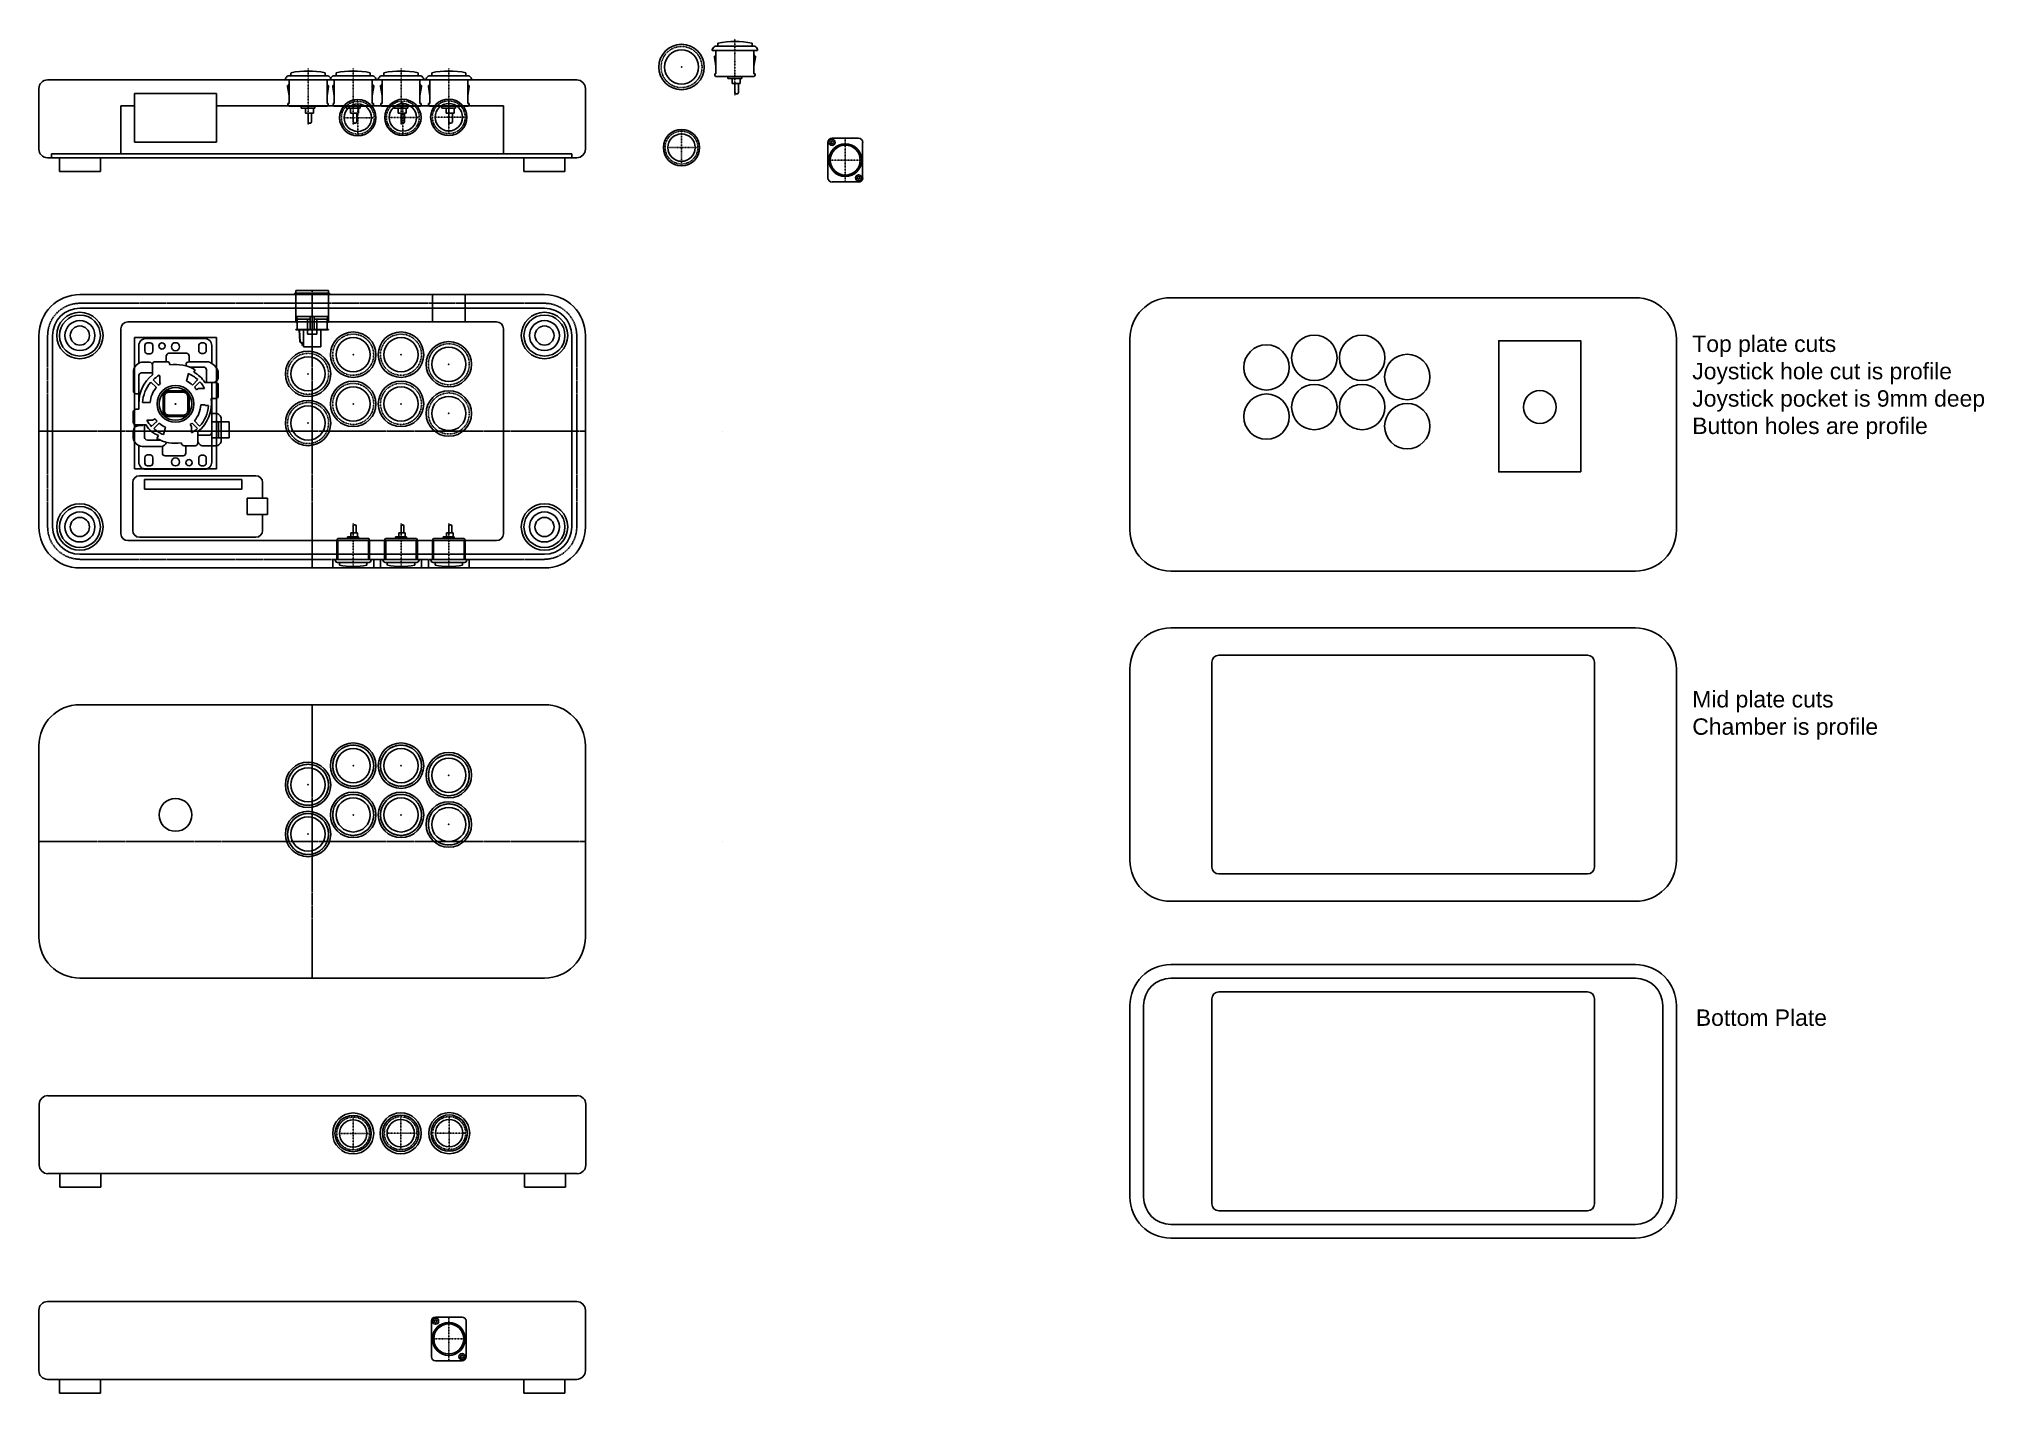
# Model space of a CAD drawing. Header units: millimetres. Extents: x -200 to 1224, y -404 to 587.
import ezdxf

# ---------------------------------------------------------------- set-up
doc = ezdxf.new("R2010")
doc.units = ezdxf.units.MM
doc.header["$MEASUREMENT"] = 0
doc.linetypes.add('DASH2', pattern=[0.75, 0.5, -0.25])
doc.linetypes.add('DASHED', pattern=[19.05, 12.7, -6.35])
doc.layers.get('0').update_dxf_attribs({"lineweight": 25, "true_color": 0xffffff})
doc.layers.add('Datum', color=4, linetype='DASH2', true_color=0x00ffff, transparency=0.5)
doc.layers.add('Elements', color=1, linetype='Continuous', true_color=0xff0000)
doc.styles.add('textstyle11', font='')
doc.styles.add('textstyle12', font='')
doc.styles.add('textstyle13', font='')
doc.styles.get('textstyle11').set_extended_font_data('Arial')
doc.styles.get('textstyle12').set_extended_font_data('Arial')
doc.styles.get('textstyle13').set_extended_font_data('Arial')

# ---------------------------------------------------------------- blocks, each defined once
blk = doc.blocks.new('feet')
at = {"layer": 'Elements'}
for p, q in [((15, 0), (-15, 0)), ((-15, 0), (-15, -10)), ((15, -10), (15, 0)), ((-15, -10), (15, -10))]:
    blk.add_line(p, q, dxfattribs=at)
blk = doc.blocks.new('button-top')
at = {"layer": 'Datum'}
blk.add_circle((0, 0), 381, dxfattribs=at)
at = {"layer": 'Elements'}
for radius in [422, 318]:
    blk.add_circle((0, 0), radius, dxfattribs=at)
blk.add_point((0, 0), dxfattribs=at)
blk = doc.blocks.new('24-mm arcade button top')
at = {"layer": 'Datum'}
for p, q in [((-3290, 2084), (-3290, 2693)), ((-3290, 2389), (-3544, 2389)), ((-3290, 2389), (-2985, 2389))]:
    blk.add_line(p, q, dxfattribs=at)
at = {"color": 1, "true_color": 0xff0000, "xscale": 0.8, "yscale": 0.8, "zscale": 0.8}
blk.add_blockref('button-top', (-3290, 2389), dxfattribs=at)
blk = doc.blocks.new('usb-pass-through-profile')
at = {"color": 1, "true_color": 0xff0000}
for p, q in [((-575, 2390), (-575, 1730)), ((-499, 2467), (-6, 2467)), ((70, 1730), (70, 2390)), ((-499, 1654), (-6, 1654))]:
    blk.add_line(p, q, dxfattribs=at)
for centre, radius in [((-253, 2060), 305), ((-499, 2390), 57.1), ((-253, 2060), 279), ((-499, 2390), 25.7), ((-6, 1730), 57.1), ((-6, 1730), 25.7)]:
    blk.add_circle(centre, radius, dxfattribs=at)
for centre, start, end in [((-499, 2390), 90, 180), ((-6, 2390), 0, 90), ((-499, 1730), 180, 270), ((-6, 1730), 270, 0)]:
    blk.add_arc(centre, 76.2, start, end, dxfattribs=at)
at = {"layer": 'Datum'}
for p, q in [((-253, 1654), (-253, 2467)), ((-253, 2060), (-575, 2060)), ((-253, 2060), (70, 2060))]:
    blk.add_line(p, q, dxfattribs=at)
blk = doc.blocks.new('joystick profile')
at = {"layer": 'Elements'}
for p, q in [((30, 17.75), (-30, 17.75)), ((-30, 17.75), (-30, -17.75)), ((30, -17.75), (30, 17.75)), ((-30, -17.75), (30, -17.75))]:
    blk.add_line(p, q, dxfattribs=at)
blk = doc.blocks.new('button-profile')
at = {"color": 1, "true_color": 0xff0000}
for p, q in [((-422, 0), (-422, 17)), ((-422, 0), (422, 0)), ((-353, -436), (-353, 0)), ((-318, 76), (-318, 134)), ((318, 76), (318, 134)), ((422, 0), (422, 17)), ((-367, -106), (-381, -106)), ((-381, -106), (-381, -125)), ((-381, -125), (-353, -295)), ((-356, -94), (-367, -94)), ((-367, -94), (-367, -106)), ((-353, -80), (-356, -80)), ((-356, -80), (-356, -94)), ((353, -436), (353, 0)), ((353, -80), (356, -80)), ((381, -125), (353, -295)), ((356, -80), (356, -94)), ((356, -94), (367, -94)), ((367, -94), (367, -106)), ((367, -106), (381, -106)), ((381, -106), (381, -125)), ((-375, -436), (-375, -462)), ((-375, -436), (-353, -436)), ((-375, -462), (-360, -488)), ((-360, -488), (0, -488)), ((-131, -488), (-131, -524)), ((-131, -524), (127, -524)), ((-51, -524), (-51, -617)), ((-51, -617), (98, -617)), ((360, -488), (0, -488)), ((0, -617), (66, -617)), ((66, -617), (66, -780)), ((98, -617), (98, -524)), ((127, -524), (127, -488)), ((375, -436), (353, -436)), ((375, -462), (360, -488)), ((375, -436), (375, -462)), ((16, -805), (0, -780)), ((16, -805), (51, -805)), ((51, -805), (66, -780))]:
    blk.add_line(p, q, dxfattribs=at)
for centre, radius, start, end in [((-338, -5), 86.7, 110.1327, 164.8693), ((0, -1421), 1586, 78.4546, 101.5454), ((338, -5), 86.7, 15.1307, 69.8673)]:
    blk.add_arc(centre, radius, start, end, dxfattribs=at)
at = {"layer": 'Datum'}
blk.add_line((0, 214), (0, -833), dxfattribs=at)
at = {"layer": 'Elements'}
blk.add_line((-368, 76), (368, 76), dxfattribs=at)
at = {"layer": 'Elements', "color": 1, "true_color": 0xff0000}
blk.add_line((0, -780), (0, -617), dxfattribs=at)
blk = doc.blocks.new('joystickbottom')
at = {"layer": 'Elements'}
for p, q in [((628, 417), (628, 566)), ((628, 566), (922, 566)), ((628, 417), (628, 241)), ((922, 364), (628, 364)), ((922, 566), (922, 241)), ((628, 329), (922, 329)), ((942, -79), (840, 18)), ((1221, 124), (1221, 179)), ((1234, 111), (1221, 124)), ((1234, 39), (1234, 111)), ((1537, -1), (1537, 110)), ((1562, -77), (1663, 22)), ((723, -131), (838, -131)), ((899, -123), (799, -23)), ((838, -131), (871, -160)), ((1512, -39), (1537, -1)), ((1601, -115), (1701, -17)), ((1673, -224), (1813, -191)), ((1841, -90), (1884, -65)), ((823, -610), (686, -648)), ((1630, -704), (1649, -719)), ((613, -772), (670, -742)), ((895, -727), (797, -829)), ((830, -881), (933, -767)), ((952, -851), (976, -804)), ((952, -956), (952, -851)), ((1277, -894), (1277, -1035)), ((1654, -885), (1557, -782)), ((1596, -745), (1700, -840)), ((1649, -719), (1769, -719)), ((1769, -719), (1790, -737))]:
    blk.add_line(p, q, dxfattribs=at)
for points in [[(1076, 209), (1076, 315, 0.414214), (975, 417), (580, 417, 0.414214), (478, 315), (478, 86, 0.414214), (580, -16), (742, -16)], [(1649, 116, 0.038741), (1650, 123), (1650, 310, 0.414214), (1599, 361), (1403, 361, 0.414214), (1352, 310), (1352, 231)], [(1954, -233), (1979, -233, 0.414214), (2030, -182), (2030, 184, 0.230405), (1854, 360), (1729, 360, 0.321801), (1650, 281), (1650, 115)], [(1352, 241), (175, 241, 0.414214), (48, 114), (48, -978, 0.414214), (175, -1105), (485, -1105)], [(1650, 241), (724, 241, 0.414214), (674, 190), (674, -16)], [(1650, 142), (1883, 142, -0.414214), (1933, 92), (1933, -170)], [(2004, -1105), (2333, -1105, 0.414214), (2460, -978), (2460, 114, 0.414214), (2333, 241), (2003, 241)], [(480, -238), (345, -238, 0.414214), (294, -289), (294, -619, 0.414214), (345, -670), (472, -670)], [(580, -16), (531, -16, 0.414214), (480, -67), (480, -269, 0.414214), (531, -320), (534, -320)], [(2030, -175), (2136, -175, -0.414214), (2187, -226), (2187, -549, -0.414214), (2136, -600), (2032, -600)], [(546, -596, 0.34255), (469, -694), (469, -1044, 0.360932), (628, -1207), (751, -1207, 0.414214), (853, -1105), (853, -1034)], [(864, -998), (636, -998, -0.414214), (586, -948), (586, -715)], [(1973, -532), (1981, -532, -0.414214), (2032, -583), (2032, -805, -0.414214), (1981, -856), (1839, -856)], [(1155, -1105), (1155, -1156, -0.414214), (1104, -1207), (914, -1207, -0.414214), (864, -1156), (864, -971)], [(1155, -1105), (1775, -1105, 0.414214), (1826, -1054), (1826, -856)], [(1788, -856), (1972, -856, -0.414214), (2023, -906), (2023, -1057, -0.277133), (1876, -1206), (1491, -1206, -0.414214), (1441, -1155), (1441, -1105)]]:
    blk.add_lwpolyline(points, format="xyb", dxfattribs=at)
for points in [[(112, 91), (112, 53, 0.414214), (163, 2), (254, 2, 0.414214), (305, 53), (305, 91, 0.414214), (254, 141), (163, 141, 0.414214)], [(2378, 91), (2378, 53, -0.414214), (2327, 2), (2236, 2, -0.414214), (2185, 53), (2185, 91, -0.414214), (2236, 141), (2327, 141, -0.414214)], [(1022, -279), (1022, -557, 0.414214), (1124, -659), (1391, -659, 0.414214), (1492, -557), (1492, -279, 0.414214), (1391, -177), (1124, -177, 0.414214)], [(1048, -279), (1048, -557, 0.414214), (1124, -633), (1391, -633, 0.414214), (1467, -557), (1467, -279, 0.414214), (1391, -203), (1124, -203, 0.414214)], [(110, -897), (110, -944, 0.414214), (161, -995), (260, -995, 0.414214), (311, -944), (311, -897, 0.414214), (260, -846), (161, -846, 0.414214)], [(2380, -897), (2380, -944, -0.414214), (2330, -995), (2230, -995, -0.414214), (2179, -944), (2179, -897, -0.414214), (2230, -846), (2330, -846, -0.414214)]]:
    blk.add_lwpolyline(points, format="xyb", close=True, dxfattribs=at)
blk.add_lwpolyline([(853, -1105), (864, -1105)], dxfattribs=at)
blk.add_lwpolyline([(853, -1105), (864, -1105)], dxfattribs=at)
for centre, radius in [((182, -428), 74.4), ((168, -178), 57.6), ((1253, -428), 340), ((2309, -428), 74.4), ((2323, -678), 57.6)]:
    blk.add_circle(centre, radius, dxfattribs=at)
for centre, radius, start, end in [((1266, -434), 671, 82.6061, 141.3811), ((1253, -428), 608, 93.0549, 132.8652), ((1253, -428), 467, 92.3684, 131.774), ((1253, -428), 608, 47.6826, 62.2278), ((1266, -434), 671, 30.9461, 55.1216), ((1253, -428), 727, 171.4903, 208.2797), ((1253, -428), 608, 138.3262, 150.8382), ((1253, -428), 467, 139.3301, 144.9862), ((1253, -428), 467, 48.6585, 56.3342), ((1253, -428), 467, 25.8092, 41.9846), ((1253, -428), 608, 22.8668, 42.5379), ((1253, -428), 727, 351.7045, 29.8901), ((1253, -428), 608, 201.2127, 221.2913), ((1253, -428), 467, 203.0293, 219.8524), ((1253, -428), 467, 317.1221, 323.7453), ((1068, -602), 421, 199.418, 241.0393), ((1253, -428), 608, 226.9596, 240.3206), ((1253, -428), 467, 226.6875, 233.6306), ((1266, -434), 671, 268.9884, 321.1009), ((1253, -428), 467, 272.8517, 310.5833), ((1253, -428), 608, 272.191, 311.2181), ((1253, -428), 608, 317.2782, 330.244)]:
    blk.add_arc(centre, radius, start, end, dxfattribs=at)
blk.add_point((1253, -428), dxfattribs=at)
blk = doc.blocks.new('joystick bottom')
at = {"layer": 'Elements', "linetype": 'DASHED', "ltscale": 15, "xscale": 1.006397965095784, "yscale": 1.006397965095784, "zscale": 1.006397965095784}
blk.add_blockref('joystickbottom', (-1261, 430), dxfattribs=at)
blk = doc.blocks.new('usb-pass-through-plan')
at = {"color": 1, "true_color": 0xff0000}
for p, q in [((-575, 1315), (70, 1315)), ((-575, 1315), (-575, 1290)), ((-575, 1290), (70, 1290)), ((-557, 1366), (52, 1366)), ((-557, 1366), (-557, 1315)), ((-557, 1366), (-557, 1315)), ((-557, 1290), (-557, 882)), ((52, 1366), (52, 1315)), ((52, 1290), (52, 882)), ((70, 1315), (70, 1290)), ((-557, 882), (52, 882)), ((-557, 831), (-557, 882)), ((-557, 831), (-288, 831)), ((-557, 831), (-557, 778)), ((-557, 778), (-532, 778)), ((-539, 831), (-539, 882)), ((-532, 831), (-532, 639)), ((-337, 639), (-337, 831)), ((-288, 831), (-288, 882)), ((-288, 639), (-288, 831)), ((-262, 882), (-239, 882)), ((-217, 831), (-217, 882)), ((-217, 639), (-217, 831)), ((-217, 831), (52, 831)), ((-168, 639), (-168, 831)), ((27, 831), (27, 639)), ((27, 778), (52, 778)), ((34, 831), (34, 882)), ((52, 831), (52, 882)), ((52, 778), (52, 831)), ((52, 639), (-557, 639)), ((-557, 639), (-557, 633)), ((52, 633), (-557, 633)), ((-532, 639), (27, 639)), ((-532, 639), (27, 639)), ((-532, 639), (27, 639)), ((-494, 633), (-484, 411)), ((-488, 633), (-477, 414)), ((-484, 411), (-424, 371)), ((-477, 414), (-414, 372)), ((-424, 371), (-445, 350)), ((-414, 372), (-440, 345)), ((-414, 318), (-414, 633)), ((-253, 633), (-337, 633)), ((-337, 633), (-337, 557)), ((-337, 557), (-253, 557)), ((-168, 557), (-253, 557)), ((-253, 318), (-253, 557)), ((-168, 633), (-168, 557)), ((-91, 318), (-91, 633)), ((52, 633), (52, 639)), ((-445, 350), (-440, 345)), ((-253, 318), (-414, 318)), ((-253, 318), (-91, 318))]:
    blk.add_line(p, q, dxfattribs=at)
at = {"layer": 'Datum'}
blk.add_line((-253, 1366), (-253, 318), dxfattribs=at)
blk = doc.blocks.new('PCB')
at = {"layer": 'Elements'}
for p, q in [((-95, 17.5), (-95, -17.5)), ((-5, 22.5), (-90, 22.5)), ((-86.3, 19.7), (-15.3, 19.7)), ((-86.3, 12.7), (-86.3, 19.7)), ((-15.3, 19.7), (-15.3, 12.7)), ((0, 17.5), (0, 6)), ((-15.3, 12.7), (-86.3, 12.7)), ((-11.3, 6), (-11.3, -6)), ((3.7, 6), (-11.3, 6)), ((3.7, 6), (3.7, -6)), ((3.7, -6), (-11.3, -6)), ((0, -6), (0, -17.5)), ((-5, -22.5), (-90, -22.5))]:
    blk.add_line(p, q, dxfattribs=at)
for centre, start, end in [((-90, 17.5), 90, 180), ((-5, 17.5), 0, 90), ((-90, -17.5), 180, 270), ((-5, -17.5), 270, 0)]:
    blk.add_arc(centre, 5, start, end, dxfattribs=at)
blk = doc.blocks.new('Foot Plan')
at = {"layer": 'Elements', "flags": 128}
for points in [[(-17, 0, 1), (17, 0, 1)], [(-11, 0, 1), (11, 0, 1)], [(-7, 0, 1), (7, 0, 1)]]:
    blk.add_lwpolyline(points, format="xyb", close=True, dxfattribs=at)
at = {"layer": 'Elements'}
blk.add_circle((0, 0), 15, dxfattribs=at)
blk = doc.blocks.new('joystick plate pocket')
at = {"color": 1, "true_color": 0xff0000}
blk.add_lwpolyline([(14096, -31), (14096, 2408), (15620, 2408), (15620, -31)], close=True, dxfattribs=at)
blk.add_circle((14858, 1176), 305, dxfattribs=at)
blk.add_point((14858, 1176), dxfattribs=at)
blk = doc.blocks.new('body')
for p, q in [((-170, 100), (170, 100)), ((100, 100), (100, 100)), ((-200, 70), (-200, -70)), ((200, 70), (200, -70)), ((300, 0), (300, 0)), ((-170, -100), (170, -100))]:
    blk.add_line(p, q)
for centre, start, end in [((-170, 70), 90, 180), ((170, 70), 0, 90), ((-170, -70), 180, 270), ((170, -70), 270, 0)]:
    blk.add_arc(centre, 30, start, end)
at = {"layer": 'Datum'}
for p, q in [((0, -100), (0, 100)), ((200, 0), (-200, 0))]:
    blk.add_line(p, q, dxfattribs=at)
blk = doc.blocks.new('top-profiles')
for centre, radius in [((30, 36), 15), ((65, 36), 15), ((100, 29), 15), ((-3, 22), 15), ((30, 0), 15), ((65, 0), 15), ((-100, 0), 12), ((-3, -14), 15), ((100, -7), 15)]:
    blk.add_circle(centre, radius)

msp = doc.modelspace()

# ---------------------------------------------------------------- linework, layer by layer
for p, q in [((-193.7, 557), (193.6, 557)), ((-200, 550.6), (-200, 506.4)), ((200, 550.6), (200, 506.4)), ((-140, 538), (-130, 538)), ((-140, 503), (-140, 538)), ((-70, 538), (140, 538)), ((140, 503), (140, 538)), ((-193.7, 500), (193.6, 500)), ((-190.7, 503), (190.1, 503)), ((-190.7, 503), (-190.7, 500)), ((-140, 500), (140, 500)), ((190.1, 503), (190.1, 500)), ((-12, 400), (-12, 380)), ((12, 400), (12, 380)), ((88, 400), (88, 380)), ((112, 400), (112, 380)), ((-170, 390), (170, 390)), ((628.4, 397.7), (968.4, 397.7)), ((898.4, 397.7), (898.4, 397.7)), ((-140, 375), (-140, 225)), ((-135, 380), (135, 380)), ((140, 375), (140, 225)), ((-190, 370), (-190, 230)), ((190, 370), (190, 230)), ((598.4, 367.7), (598.4, 227.7)), ((998.4, 367.7), (998.4, 227.7)), ((-135, 220), (135, 220)), ((18, 220), (18, 206.3)), ((42, 220), (42, 206.3)), ((53, 220), (53, 206.3)), ((77, 220), (77, 206.3)), ((88, 220), (88, 206.3)), ((112, 220), (112, 206.3)), ((-170, 210), (170, 210)), ((15, 206.3), (15, 200)), ((18, 206.3), (15, 206.3)), ((42, 206.3), (45, 206.3)), ((45, 206.3), (45, 200)), ((50, 206.3), (50, 200)), ((53, 206.3), (50, 206.3)), ((77, 206.3), (80, 206.3)), ((80, 206.3), (80, 200)), ((85, 206.3), (85, 200)), ((88, 206.3), (85, 206.3)), ((112, 206.3), (115, 206.3)), ((115, 206.3), (115, 200)), ((628.4, 197.7), (968.4, 197.7)), ((628.4, 156.2), (968.4, 156.2)), ((658.4, 131.2), (658.4, -18.8)), ((663.4, 136.2), (933.4, 136.2)), ((938.4, 131.2), (938.4, -18.8)), ((598.4, 126.2), (598.4, -13.8)), ((998.4, 126.2), (998.4, -13.8)), ((663.4, -23.8), (933.4, -23.8)), ((628.4, -43.8), (968.4, -43.8)), ((628.4, -90.1), (968.4, -90.1)), ((898.4, -90.1), (898.4, -90.1)), ((628.4, -100.1), (968.4, -100.1)), ((663.4, -110.1), (933.4, -110.1)), ((598.4, -120.1), (598.4, -260.1)), ((608.4, -120.1), (608.4, -260.1)), ((658.4, -115.1), (658.4, -265.1)), ((938.4, -115.1), (938.4, -265.1)), ((988.4, -120.1), (988.4, -260.1)), ((998.4, -120.1), (998.4, -260.1)), ((-199.7, -192.3), (-199.7, -236.7)), ((-193.4, -186), (193.9, -186)), ((200.3, -192.3), (200.3, -236.7)), ((-193.4, -243), (193.9, -243)), ((-139.7, -243), (140.3, -243)), ((663.4, -270.1), (933.4, -270.1)), ((628.4, -280.1), (968.4, -280.1)), ((628.4, -290.1), (968.4, -290.1)), ((-193.7, -336.5), (193.6, -336.5)), ((-200, -342.9), (-200, -387.1)), ((200, -342.9), (200, -387.1)), ((-193.7, -393.5), (193.6, -393.5)), ((-140, -393.5), (140, -393.5))]:
    msp.add_line(p, q)
msp.add_lwpolyline([(928.4, 270.2), (928.4, 366.2), (868.4, 366.2), (868.4, 270.2)], close=True)
for centre, radius in [((733.4, 353.7), 16.6), ((768.4, 353.7), 16.6), ((698.4, 346.7), 16.6), ((801.4, 339.7), 16.6), ((733.4, 317.7), 16.6), ((768.4, 317.7), 16.6), ((898.4, 317.7), 12), ((698.4, 310.7), 16.6), ((801.4, 303.7), 16.6), ((30, -213.6), 15), ((64.8, -213.5), 15), ((100.3, -213.4), 15)]:
    msp.add_circle(centre, radius)
for centre, radius, start, end in [((-193.7, 550.6), 6.35, 90, 180), ((193.6, 550.6), 6.35, 0, 90), ((-193.7, 506.4), 6.35, 180, 270), ((193.6, 506.4), 6.35, 270, 0), ((-170, 370), 20, 90, 180), ((170, 370), 20, 0, 90), ((628.4, 367.7), 30, 90, 180), ((968.4, 367.7), 30, 0, 90), ((-135, 375), 5, 90, 180), ((135, 375), 5, 0, 90), ((-170, 230), 20, 180, 270), ((170, 230), 20, 270, 0), ((-135, 225), 5, 180, 270), ((135, 225), 5, 270, 0), ((628.4, 227.7), 30, 180, 270), ((968.4, 227.7), 30, 270, 0), ((628.4, 126.2), 30, 90, 180), ((968.4, 126.2), 30, 0, 90), ((663.4, 131.2), 5, 90, 180), ((933.4, 131.2), 5, 0, 90), ((628.4, -13.8), 30, 180, 270), ((968.4, -13.8), 30, 270, 0), ((663.4, -18.8), 5, 180, 270), ((933.4, -18.8), 5, 270, 0), ((628.4, -120.1), 30, 90, 180), ((968.4, -120.1), 30, 0, 90), ((628.4, -120.1), 20, 90, 180), ((663.4, -115.1), 5, 90, 180), ((933.4, -115.1), 5, 0, 90), ((968.4, -120.1), 20, 0, 90), ((-193.4, -192.3), 6.35, 90, 180), ((193.9, -192.3), 6.35, 0, 90), ((-193.4, -236.7), 6.35, 180, 270), ((193.9, -236.7), 6.35, 270, 0), ((628.4, -260.1), 30, 180, 270), ((628.4, -260.1), 20, 180, 270), ((663.4, -265.1), 5, 180, 270), ((933.4, -265.1), 5, 270, 0), ((968.4, -260.1), 30, 270, 0), ((968.4, -260.1), 20, 270, 0), ((-193.7, -342.9), 6.35, 90, 180), ((193.6, -342.9), 6.35, 0, 90), ((-193.7, -387.1), 6.35, 180, 270), ((193.6, -387.1), 6.35, 270, 0)]:
    msp.add_arc(centre, radius, start, end)
at = {"layer": 'Datum'}
for p, q in [((-170, 393.6), (170, 393.6)), ((-193.7, 370), (-193.7, 230)), ((193.6, 370), (193.6, 230)), ((-170, 206.3), (170, 206.3))]:
    msp.add_line(p, q, dxfattribs=at)
for centre, start, end in [((-170, 370), 90, 180), ((170, 370), 0, 90), ((-170, 230), 180, 270), ((170, 230), 270, 0)]:
    msp.add_arc(centre, 23.6, start, end, dxfattribs=at)

# ---------------------------------------------------------------- block references
at = {"color": 1, "true_color": 0xff0000}
for name, p, xscale, yscale, zscale in [('button-profile', (309.4, 578.6), 0.0393700787401575, 0.0393700787401575, 0.0393700787401575), ('button-top', (270.3, 566.4), 0.0393700787401575, 0.0393700787401575, 0.0393700787401575), ('button-profile', (-3, 557), 0.0393700787401575, 0.0393700787401575, 0.0393700787401575), ('button-profile', (30, 557), 0.0393700787401575, 0.0393700787401575, 0.0393700787401575), ('button-profile', (65, 557), 0.0393700787401575, 0.0393700787401575, 0.0393700787401575), ('button-profile', (100, 557), 0.0393700787401575, 0.0393700787401575, 0.0393700787401575), ('24-mm arcade button top', (162.9, 435.3), 0.0393700787401575, 0.0393700787401575, 0.0393700787401575), ('24-mm arcade button top', (195.9, 435.5), 0.0393700787401575, 0.0393700787401575, 0.0393700787401575), ('24-mm arcade button top', (229.5, 435.6), 0.0393700787401575, 0.0393700787401575, 0.0393700787401575), ('24-mm arcade button top', (399.8, 413.4), 0.0393700787401575, 0.0393700787401575, 0.0393700787401575), ('usb-pass-through-profile', (400.1, 417.2), 0.0393700787401575, 0.0393700787401575, 0.0393700787401575), ('usb-pass-through-plan', (9.9, 349.2), 0.0393700787401575, 0.0393700787401575, 0.0393700787401575), ('button-top', (30, 356), 0.0393700787401575, 0.0393700787401575, 0.0393700787401575), ('button-top', (65, 356), 0.0393700787401575, 0.0393700787401575, 0.0393700787401575), ('joystick plate pocket', (-685, 273.7), 0.03937007874015749, 0.03937007874015749, 0.03937007874015749), ('button-top', (-3, 342), 0.0393700787401575, 0.0393700787401575, 0.0393700787401575), ('button-top', (100, 349), 0.0393700787401575, 0.0393700787401575, 0.0393700787401575), ('button-top', (30, 320), 0.0393700787401575, 0.0393700787401575, 0.0393700787401575), ('button-top', (65, 320), 0.0393700787401575, 0.0393700787401575, 0.0393700787401575), ('button-top', (100, 313), 0.0393700787401575, 0.0393700787401575, 0.0393700787401575), ('button-top', (-3, 306), 0.0393700787401575, 0.0393700787401575, 0.0393700787401575), ('button-top', (30, 55.4), 0.0393700787401575, 0.0393700787401575, 0.0393700787401575), ('button-top', (65, 55.4), 0.0393700787401575, 0.0393700787401575, 0.0393700787401575), ('button-top', (-3, 41.4), 0.0393700787401575, 0.0393700787401575, 0.0393700787401575), ('button-top', (100, 48.4), 0.0393700787401575, 0.0393700787401575, 0.0393700787401575), ('button-top', (30, 19.4), 0.0393700787401575, 0.0393700787401575, 0.0393700787401575), ('button-top', (65, 19.4), 0.0393700787401575, 0.0393700787401575, 0.0393700787401575), ('button-top', (100, 12.4), 0.0393700787401575, 0.0393700787401575, 0.0393700787401575), ('button-top', (-3, 5.4), 0.0393700787401575, 0.0393700787401575, 0.0393700787401575), ('24-mm arcade button top', (159.5, -307.7), 0.0393700787401575, 0.0393700787401575, 0.0393700787401575), ('24-mm arcade button top', (194.3, -307.5), 0.0393700787401575, 0.0393700787401575, 0.0393700787401575), ('24-mm arcade button top', (229.8, -307.4), 0.0393700787401575, 0.0393700787401575, 0.0393700787401575), ('usb-pass-through-profile', (109.9, -445), 0.0393700787401575, 0.0393700787401575, 0.0393700787401575)]:
    msp.add_blockref(name, p, dxfattribs=dict(at, xscale=xscale, yscale=yscale, zscale=zscale))
for name, p in [('feet', (-170, 500)), ('feet', (170, 500)), ('body', (0, 300)), ('Foot Plan', (-170, 370)), ('body', (0, 0)), ('top-profiles', (0, 19.4)), ('feet', (-169.7, -243)), ('feet', (170.3, -243)), ('feet', (-170, -393.5)), ('feet', (170, -393.5))]:
    msp.add_blockref(name, p)
at = {"yscale": -1, "rotation": 180}
msp.add_blockref('Foot Plan', (170, 370), dxfattribs=at)
at = {"color": 1, "true_color": 0xff0000}
for name, p, xscale, yscale, zscale, rotation in [('joystick bottom', (-100, 320), 0.0393700787401576, -0.0393700787401576, 0.0393700787401576, 90.00000000000001), ('button-profile', (30, 206.3), 0.03149606299212602, -0.03149606299212602, 0.03149606299212602, 360), ('button-profile', (65, 206.3), 0.03149606299212602, -0.03149606299212602, 0.03149606299212602, 360), ('button-profile', (100, 206.3), 0.03149606299212602, -0.03149606299212602, 0.03149606299212602, 360)]:
    msp.add_blockref(name, p, dxfattribs=dict(at, xscale=xscale, yscale=yscale, zscale=zscale, rotation=rotation))
at = {"yscale": -1}
msp.add_blockref('Foot Plan', (-170, 230), dxfattribs=at)
at = {"rotation": 180}
msp.add_blockref('Foot Plan', (170, 230), dxfattribs=at)
at = {"layer": 'Elements'}
for name, p in [('joystick profile', (-100, 529.2)), ('PCB', (-36.3, 245))]:
    msp.add_blockref(name, p, dxfattribs=at)

# ---------------------------------------------------------------- texts
at = {"char_height": 12, "attachment_point": 1}
for s, insert, style in [('Top plate cuts\\PJoystick hole cut is profile\\PJoystick pocket is 9mm deep\\PButton holes are profile\\P', (1010, 370), 'textstyle11'), ('Mid plate cuts\\PChamber is profile', (1010, 110), 'textstyle12'), ('Bottom Plate\\pChamber is profile\\pPlate is pocket 3mm deep', (1012.6, -122.9), 'textstyle13')]:
    msp.add_mtext(s, dxfattribs=dict(at, insert=insert, style=style))

doc.saveas('drawing.dxf')
